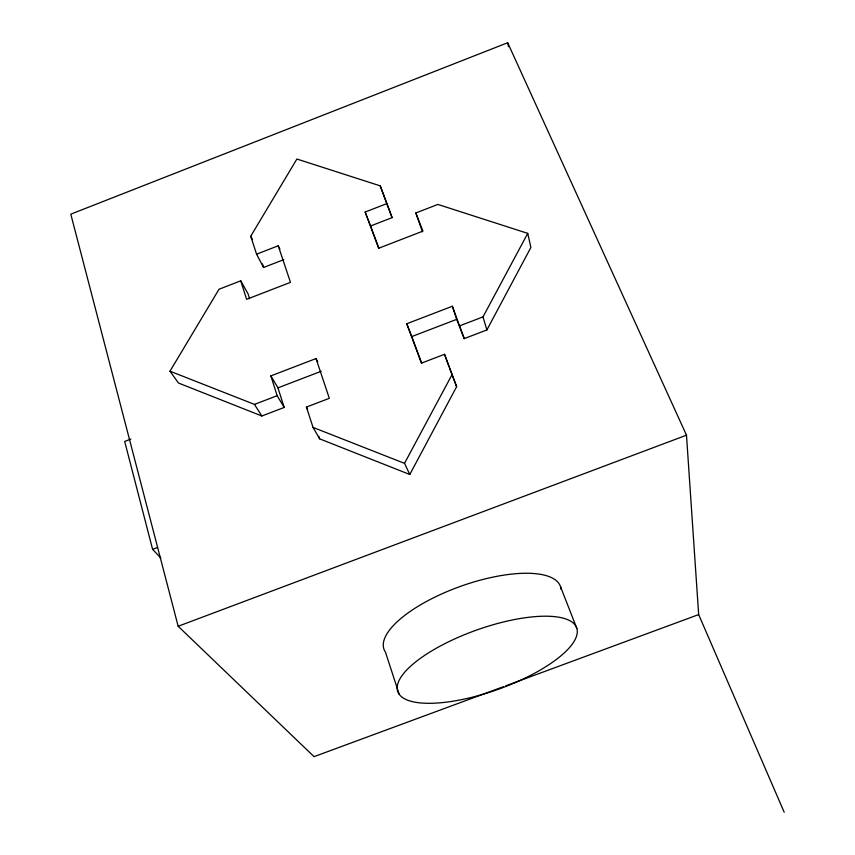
<?xml version="1.0" encoding="UTF-8"?>
<svg xmlns="http://www.w3.org/2000/svg" width="855" height="855" viewBox="0 0 855 855"><rect width="100%" height="100%" fill="white"/><g stroke="black" fill="none" stroke-linecap="round" stroke-linejoin="round"><path stroke-width="1.28" d="M249.585 298.673L248.036 293.789L240.747 280.825L219.019 289.247L169.995 371.198L178.471 383.029L261.844 416L284.191 407.45L277.159 395.715L270.875 375.89L316.019 358.566L329.335 398.312L306.411 407.066L313.048 427.415L319.62 438.839L409.791 474.493L456.634 386.674L444.536 354.301L421.419 363.129L406.756 323.756L452.348 306.261L464.222 338.612L486.89 329.945L530.891 247.448L527.738 233.372L437.878 204.431L415.829 212.97L422.445 231.812M409.791 474.493L404.511 463.357L452.199 374.362M459.969 325.712L482.99 316.906L527.738 233.372M283.742 259.653L263.586 267.465L256.575 254.192L250.729 236.237L296.909 159.03L380.219 185.856L392.103 217.64L370.6 225.977L378.893 248.239M784.206 812.25L698.663 614.585L686.49 435.184L507.688 42.75L70.794 214.167L178.161 626.266L314.052 756.654L503.221 686.768M256.575 254.192L278.228 245.78L279.906 249.136M415.829 212.97L422.936 231.117L378.647 248.249L365.16 212.029L386.973 203.565M130.89 439.064L124.691 441.447L152.596 549.338L160.815 557.973M270.875 375.89L277.95 387.849L321.191 371.284M421.761 363.343L411.789 336.571L456.698 319.364L452.348 306.261M169.995 371.198L254.469 404.394L277.159 395.715M152.596 549.338L157.459 547.499M178.161 626.266L686.49 435.184M505.733 685.849L698.663 614.585M313.048 427.415L404.511 463.357M254.469 404.394L261.844 416M306.411 407.066L307.618 409.192M250.729 236.237L252.492 239.592M316.019 358.566L317.771 361.911M406.756 323.756L411.789 336.571M456.698 319.364L464.222 338.612M560.624 586.958L576.847 628.468A94.948 31.539 -19.6 0 1 450.222 701.624A94.948 31.539 -19.6 0 1 434.597 649.212A94.948 31.539 -19.6 0 1 576.847 628.468M365.16 212.029L370.6 225.977M392.103 217.64L380.219 185.856M449.527 368.077L456.634 386.674M444.536 354.301L449.057 366.838M278.228 245.78L290.476 282.353L246.603 299.325L240.747 280.825M262.432 263.906L263.586 267.465M318.808 436.328L319.62 438.839M399.189 694.292L385.466 652.151A93.655 33.612 -19.6 0 1 460.749 586.263A93.655 33.612 -19.6 0 1 561.104 589.437M277.95 387.849L284.191 407.45M482.99 316.906L486.89 329.945M507.688 42.75L508.49 46.672"/></g></svg>
